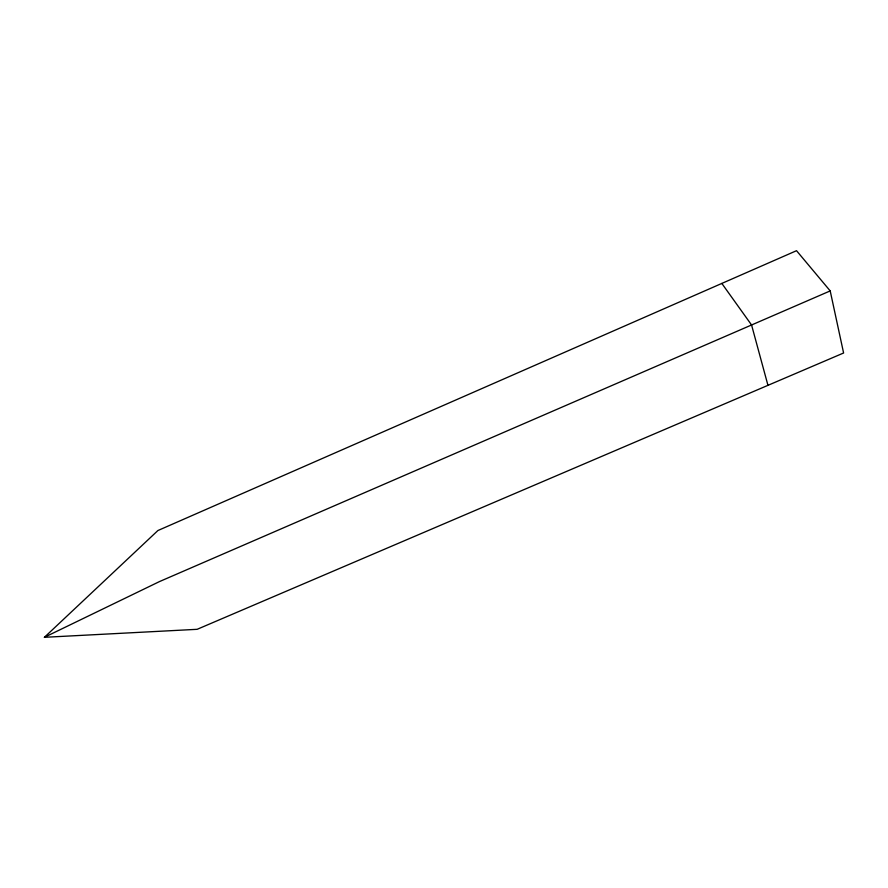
<?xml version="1.0" encoding="UTF-8"?>
<svg xmlns="http://www.w3.org/2000/svg" width="888" height="888" viewBox="0 0 888 888"><rect width="100%" height="100%" fill="white"/><g stroke="black" fill="none" stroke-linecap="round" stroke-linejoin="round"><path stroke-width="1.33" d="M44.4 637.307L157.909 530.536L796.525 250.694L830.202 290.909L843.6 353.002L197.147 629.315L44.4 637.307L159.518 581.562L830.202 290.909M721.833 283.427L751.57 324.986L767.954 385.337"/></g></svg>
